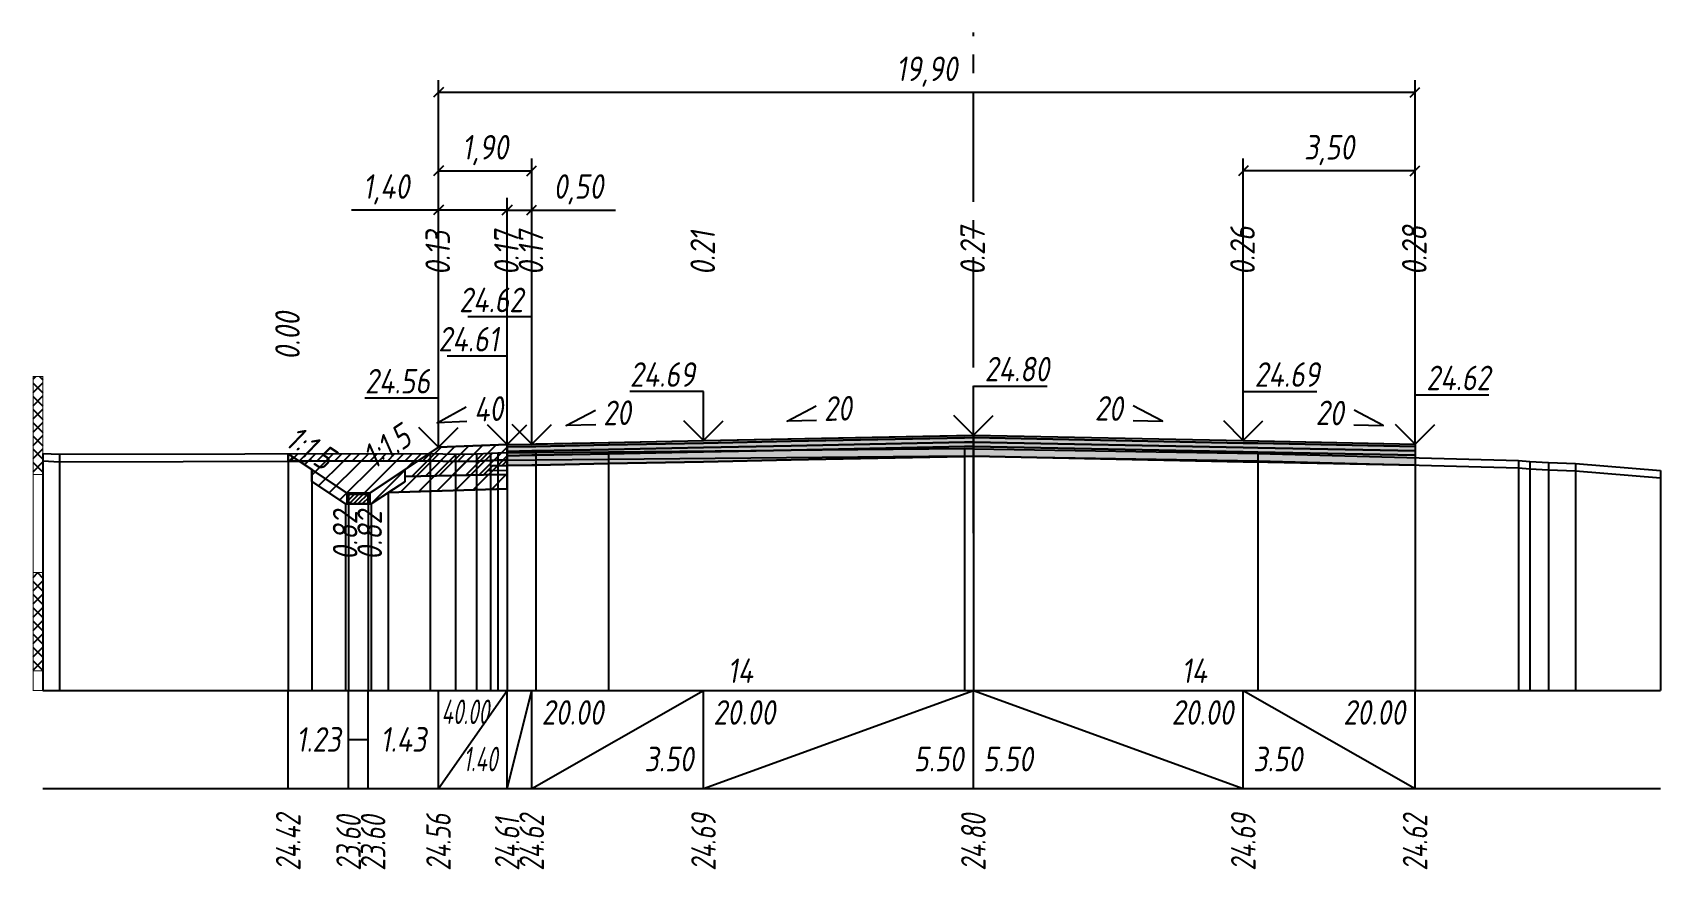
# Model space of a CAD drawing. Extents: x -717 to 1451, y -133302 to 233.
# Drawn here: x 78.9 to 244.8, y -107428.3 to -107343 of the extents above; entities that cross this region are included whole.
import ezdxf
from ezdxf.enums import TextEntityAlignment as Align

# ---------------------------------------------------------------- set-up
doc = ezdxf.new("R2010")
doc.units = 0
doc.linetypes.add('осевая2', pattern=[1.125, 0.75, -0.125, 0.125, -0.125])
for name, color, linetype in [('Код_514', 1, 'Continuous'), ('Контур_0', 7, 'Continuous'), ('Контур_2521', 7, 'Continuous'), ('Контур_2564', 7, 'Continuous'), ('Контур_2660', 7, 'Continuous'), ('Контур_2665', 7, 'Continuous'), ('Контур_400', 7, 'Continuous'), ('Контур_508', 7, 'Continuous'), ('Контур_512', 7, 'Continuous'), ('Контур_513', 7, 'Continuous'), ('Контур_818', 7, 'Continuous'), ('Красный поперечник', 1, 'Continuous'), ('Линейка абсолютных высот', 7, 'Continuous'), ('Объём_2501', 7, 'Continuous'), ('Объём_2564', 7, 'Continuous'), ('Объём_2650', 7, 'Continuous'), ('Объём_2660', 7, 'Continuous'), ('Объём_2661', 7, 'Continuous'), ('Объём_2662', 7, 'Continuous'), ('Объём_2663', 7, 'Continuous'), ('Объём_2664', 7, 'Continuous'), ('Объём_2665', 7, 'Continuous'), ('Объём_2666', 7, 'Continuous'), ('Объём_2667', 7, 'Continuous'), ('Объём_2668', 7, 'Continuous'), ('Объём_2669', 7, 'Continuous'), ('Объём_2675', 7, 'Continuous'), ('Ось', 1, 'осевая2'), ('Откосы', 7, 'Continuous'), ('Отметки покрытия', 7, 'Continuous'), ('Рабочие отметки', 7, 'Continuous'), ('Слои выравнивания', 7, 'Continuous'), ('Таблица', 7, 'Continuous'), ('Уклоны проезжей части', 7, 'Continuous'), ('Черный поперечник', 3, 'Continuous')]:
    doc.layers.add(name, color=color, linetype=linetype)
for name, color, linetype, true_color in [('Контур_2540', 2, 'Continuous', 0xffff00), ('Контур_2560', 2, 'Continuous', 0xffff00), ('Контур_2561', 7, 'Continuous', 0xff8040), ('Контур_2562', 3, 'Continuous', 0x00ff00), ('Контур_2563', 7, 'Continuous', 0xff8000), ('Контур_2570', 7, 'Continuous', 0x80ff00), ('Контур_2583', 3, 'Continuous', 0x00ff00), ('Контур_2584', 3, 'Continuous', 0x00ff00), ('Контур_2725', 7, 'Continuous', 0x323232), ('Контур_2736', 4, 'Continuous', 0x00ffff), ('Контур_2737', 4, 'Continuous', 0x00ffff), ('Контур_2738', 4, 'Continuous', 0x00ffff), ('Контур_2739', 4, 'Continuous', 0x00ffff), ('Контур_2741', 4, 'Continuous', 0x00ffff), ('Контур_2742', 4, 'Continuous', 0x00ffff), ('Контур_2743', 4, 'Continuous', 0x00ffff), ('Контур_2744', 7, 'Continuous', 0xa4ffff), ('Контур_2745', 7, 'Continuous', 0xa4ffff), ('Контур_2747', 4, 'Continuous', 0x00ffff), ('Контур_2748', 4, 'Continuous', 0x00ffff), ('Контур_2749', 4, 'Continuous', 0x00ffff), ('Контур_2750', 4, 'Continuous', 0x00ffff), ('Контур_2751', 4, 'Continuous', 0x00ffff), ('Контур_2752', 4, 'Continuous', 0x00ffff), ('Контур_2760', 7, 'Continuous', 0x323232), ('Контур_2761', 7, 'Continuous', 0x323232), ('Контур_2762', 7, 'Continuous', 0x323232), ('Контур_2763', 7, 'Continuous', 0x323232), ('Контур_402', 7, 'Continuous', 0xff6464), ('Контур_703', 4, 'Continuous', 0x00ffff), ('Контур_705', 4, 'Continuous', 0x00ffff), ('Контур_707', 4, 'Continuous', 0x00ffff), ('Контур_720', 131, 'Continuous', 0xaaffff), ('Объём_2520', 7, 'Continuous', 0x80ffff), ('Объём_2540', 2, 'Continuous', 0xffff00), ('Объём_2560', 2, 'Continuous', 0xffff00), ('Объём_2561', 7, 'Continuous', 0xff8040), ('Объём_2562', 3, 'Continuous', 0x00ff00), ('Объём_2563', 7, 'Continuous', 0xff8000), ('Объём_2570', 7, 'Continuous', 0x80ff00), ('Объём_2583', 3, 'Continuous', 0x00ff00), ('Объём_2584', 3, 'Continuous', 0x00ff00), ('Объём_2594', 3, 'Continuous', 0x00ff00), ('Объём_2598', 3, 'Continuous', 0x00ff00), ('Объём_2600', 7, 'Continuous', 0x808000), ('Объём_2620', 2, 'Continuous', 0xffff00)]:
    doc.layers.add(name, color=color, linetype=linetype, true_color=true_color)
doc.styles.get("Standard").update_dxf_attribs({"font": 'txt', "height": 2.5})
doc.styles.add('М', font='romand.shx', dxfattribs={"width": 0.8, "oblique": 10, "height": 2.5})
doc.dimstyles.new('ISO-25', dxfattribs={"dimtxt": 2.5, "dimasz": 2.5, "dimexe": 1.25, "dimexo": 0.625, "dimtad": 1, "dimtxsty": 'Standard', "dimcen": 2.5, "dimadec": 0, "dimazin": 0, "dimtfac": 1, "dimtmove": 0, "dimatfit": 3, "dimfxl": 1, "dimarcsym": 0})
pattern_1 = [(45.0000013, (0, 0), (-0.6735192404, 0.673519211), []), (135.0000003, (0, 0), (-0.673519222, -0.67351923), [])]

# ---------------------------------------------------------------- blocks, each defined once
blk = doc.blocks.new('_Oblique')
at = {"color": 0, "linetype": 'ByBlock', "lineweight": -2}
blk.add_line((-0.5, -0.5), (0.5, 0.5), dxfattribs=at)
blk = doc.blocks.new('*D2188')
at = {"color": 0, "lineweight": -2, "transparency": 16777216}
for p, q in [((120.31, -107361.06), (111.44, -107361.06)), ((120.31, -107384.67), (120.31, -107359.81)), ((127.31, -107361.06), (120.31, -107361.06)), ((127.31, -107384.39), (127.31, -107359.81))]:
    blk.add_line(p, q, dxfattribs=at)
at = {"layer": 'Defpoints', "color": 0, "transparency": 16777216}
for p in [(127.31, -107361.06), (120.31, -107385.29), (127.31, -107385.01)]:
    blk.add_point(p, dxfattribs=at)
at = {"color": 0, "lineweight": -2, "transparency": 16777216, "rotation": 180}
blk.add_blockref('_Oblique', (120.31, -107361.06), dxfattribs=at)
at = {"color": 0, "lineweight": -2, "transparency": 16777216}
blk.add_blockref('_Oblique', (127.31, -107361.06), dxfattribs=at)
at = {"color": 0, "transparency": 16777216, "insert": (114.98, -107358.95), "char_height": 2.5, "width": 8.75, "attachment_point": 5, "style": 'М'}
blk.add_mtext('1,40', dxfattribs=at)
blk = doc.blocks.new('*D2189')
at = {"color": 0, "lineweight": -2, "transparency": 16777216}
for p, q in [((127.31, -107384.39), (127.31, -107359.81)), ((127.31, -107361.06), (129.81, -107361.06)), ((129.81, -107384.34), (129.81, -107359.81)), ((129.81, -107361.06), (138.33, -107361.06))]:
    blk.add_line(p, q, dxfattribs=at)
at = {"layer": 'Defpoints', "color": 0, "transparency": 16777216}
for p in [(129.81, -107361.06), (127.31, -107385.01), (129.81, -107384.96)]:
    blk.add_point(p, dxfattribs=at)
at = {"color": 0, "lineweight": -2, "transparency": 16777216, "rotation": 180}
blk.add_blockref('_Oblique', (127.31, -107361.06), dxfattribs=at)
at = {"color": 0, "lineweight": -2, "transparency": 16777216}
blk.add_blockref('_Oblique', (129.81, -107361.06), dxfattribs=at)
at = {"color": 0, "transparency": 16777216, "insert": (134.57, -107358.95), "char_height": 2.5, "width": 9.1667, "attachment_point": 5, "style": 'М'}
blk.add_mtext('0,50', dxfattribs=at)
blk = doc.blocks.new('*D2190')
at = {"color": 0, "lineweight": -2, "transparency": 16777216}
for p, q in [((202.31, -107383.99), (202.31, -107355.81)), ((219.81, -107384.34), (219.81, -107355.81)), ((219.81, -107357.06), (202.31, -107357.06))]:
    blk.add_line(p, q, dxfattribs=at)
at = {"layer": 'Defpoints', "color": 0, "transparency": 16777216}
for p in [(202.31, -107357.06), (202.31, -107384.61), (219.81, -107384.96)]:
    blk.add_point(p, dxfattribs=at)
at = {"color": 0, "lineweight": -2, "transparency": 16777216, "rotation": 180}
blk.add_blockref('_Oblique', (202.31, -107357.06), dxfattribs=at)
at = {"color": 0, "lineweight": -2, "transparency": 16777216}
blk.add_blockref('_Oblique', (219.81, -107357.06), dxfattribs=at)
at = {"color": 0, "transparency": 16777216, "insert": (211.06, -107354.95), "char_height": 2.5, "width": 9.5833, "attachment_point": 5, "style": 'М'}
blk.add_mtext('3,50', dxfattribs=at)
blk = doc.blocks.new('*D2191')
at = {"color": 0, "lineweight": -2, "transparency": 16777216}
for p, q in [((120.31, -107384.67), (120.31, -107355.81)), ((129.81, -107384.34), (129.81, -107355.81)), ((120.31, -107357.06), (129.81, -107357.06))]:
    blk.add_line(p, q, dxfattribs=at)
at = {"layer": 'Defpoints', "color": 0, "transparency": 16777216}
for p in [(129.81, -107357.06), (120.31, -107385.29), (129.81, -107384.96)]:
    blk.add_point(p, dxfattribs=at)
at = {"color": 0, "lineweight": -2, "transparency": 16777216, "rotation": 180}
blk.add_blockref('_Oblique', (120.31, -107357.06), dxfattribs=at)
at = {"color": 0, "lineweight": -2, "transparency": 16777216}
blk.add_blockref('_Oblique', (129.81, -107357.06), dxfattribs=at)
at = {"color": 0, "transparency": 16777216, "insert": (125.06, -107354.95), "char_height": 2.5, "width": 8.75, "attachment_point": 5, "style": 'М'}
blk.add_mtext('1,90', dxfattribs=at)
blk = doc.blocks.new('*D2192')
at = {"color": 0, "lineweight": -2, "transparency": 16777216}
for p, q in [((120.31, -107384.67), (120.31, -107347.81)), ((219.81, -107384.34), (219.81, -107347.81)), ((120.31, -107349.06), (219.81, -107349.06))]:
    blk.add_line(p, q, dxfattribs=at)
at = {"layer": 'Defpoints', "color": 0, "transparency": 16777216}
for p in [(219.81, -107349.06), (120.31, -107385.29), (219.81, -107384.96)]:
    blk.add_point(p, dxfattribs=at)
at = {"color": 0, "lineweight": -2, "transparency": 16777216, "rotation": 180}
blk.add_blockref('_Oblique', (120.31, -107349.06), dxfattribs=at)
at = {"color": 0, "lineweight": -2, "transparency": 16777216}
blk.add_blockref('_Oblique', (219.81, -107349.06), dxfattribs=at)
at = {"color": 0, "transparency": 16777216, "insert": (170.06, -107346.95), "char_height": 2.5, "width": 11.25, "attachment_point": 5, "style": 'М'}
blk.add_mtext('19,90', dxfattribs=at)

msp = doc.modelspace()

# ---------------------------------------------------------------- hatches: boundary and pattern name
at = {"layer": 'Линейка абсолютных высот'}
h = msp.add_hatch(dxfattribs=at)
h.set_pattern_fill('ANSI37', scale=0.3, style=0)
h.set_pattern_definition(pattern_1)
h.paths.add_polyline_path([(80, -107388.003), (80, -107378.003), (79, -107378.003), (79, -107388.003)])
h = msp.add_hatch(dxfattribs=at)
h.set_pattern_fill('ANSI37', scale=0.3, style=0)
h.set_pattern_definition(pattern_1)
h.paths.add_polyline_path([(80, -107408.003), (80, -107398.003), (79, -107398.003), (79, -107408.003)])
at = {"layer": 'Объём_2563'}
h = msp.add_hatch(dxfattribs=at)
h.set_pattern_fill('ANSI31', color=256, scale=0.3)
h.paths.add_polyline_path([(120.308, -107385.228), (127.308, -107384.948), (127.308, -107387.098), (125.808, -107387.128), (124.889, -107388.046), (116.9, -107388.206), (116.9, -107387.5)])
at = {"layer": 'Объём_2570'}
h = msp.add_hatch(dxfattribs=at)
h.set_pattern_fill('ANSI31', color=256, scale=0.2)
h.paths.add_polyline_path([(127.308, -107386.515), (126.358, -107386.537), (125.596, -107386.587), (124.175, -107386.64), (122.041, -107386.685), (119.471, -107386.621), (105, -107386.65), (105, -107385.9), (119.471, -107385.871), (122.041, -107385.935), (124.175, -107385.89), (125.596, -107385.837), (126.358, -107385.787), (127.308, -107385.765)])
at = {"layer": 'Объём_2600'}
h = msp.add_hatch(dxfattribs=at)
h.set_pattern_fill('HONEY', color=5, scale=0.3)
h.paths.add_polyline_path([(105, -107386.65), (105, -107385.9), (106.122, -107386.648)])
h = msp.add_hatch(dxfattribs=at)
h.set_pattern_fill('ANSI31', color=6, scale=0.4)
h.paths.add_polyline_path([(127.308, -107389.473), (115.198, -107389.836), (113.452, -107391), (113.31, -107391), (113.31, -107389.893), (110.989, -107389.893), (110.989, -107391), (110.847, -107391), (107.4, -107388.702), (107.4, -107387.5), (106.122, -107386.648), (119.471, -107386.621), (122.041, -107386.685), (124.175, -107386.64), (125.596, -107386.587), (126.358, -107386.537), (127.308, -107386.532)])
at = {"layer": 'Объём_2620'}
h = msp.add_hatch(dxfattribs=at)
h.set_pattern_fill('ANSI31', color=2, scale=0.1)
h.paths.add_polyline_path([(110.989, -107389.893), (113.31, -107389.893), (113.31, -107391), (110.989, -107391)])
at = {"layer": 'Слои выравнивания'}
for color, points in [(2, [(127.308, -107384.948), (129.808, -107384.898), (130.22, -107384.89), (137.644, -107384.741), (147.308, -107384.548), (156.228, -107384.37), (173.905, -107384.016), (174.808, -107383.998), (174.808, -107384.248), (173.905, -107384.266), (156.228, -107384.62), (147.308, -107384.798), (137.644, -107384.991), (130.22, -107385.14), (129.808, -107385.148), (127.308, -107385.198)]), (3, [(127.308, -107385.198), (129.808, -107385.148), (130.22, -107385.14), (137.644, -107384.991), (147.308, -107384.798), (156.228, -107384.62), (173.905, -107384.266), (174.808, -107384.248), (174.808, -107384.698), (173.905, -107384.716), (156.228, -107385.07), (147.308, -107385.248), (137.644, -107385.441), (130.22, -107385.59), (129.808, -107385.598), (127.308, -107385.648)]), (2, [(174.808, -107383.998), (202.308, -107384.548), (203.804, -107384.578), (219.808, -107384.898), (219.808, -107385.148), (203.804, -107384.828), (202.308, -107384.798), (174.808, -107384.248)]), (3, [(174.808, -107384.248), (202.308, -107384.798), (203.804, -107384.828), (219.808, -107385.148), (219.808, -107385.598), (203.804, -107385.278), (202.308, -107385.248), (174.808, -107384.698)]), (4, [(127.308, -107385.648), (129.808, -107385.598), (130.22, -107385.59), (137.644, -107385.441), (147.308, -107385.248), (156.228, -107385.07), (173.905, -107384.716), (174.808, -107384.698), (174.808, -107385.148), (173.905, -107385.166), (156.228, -107385.52), (147.308, -107385.698), (137.644, -107385.891), (130.22, -107386.04), (129.808, -107386.048), (127.308, -107386.098)]), (5, [(127.308, -107386.098), (129.808, -107386.048), (130.22, -107386.04), (137.644, -107385.891), (147.308, -107385.698), (156.228, -107385.52), (173.905, -107385.166), (174.808, -107385.148), (174.808, -107386.148), (173.905, -107386.166), (156.228, -107386.52), (147.308, -107386.698), (137.644, -107386.891), (130.22, -107387.04), (129.808, -107387.048), (127.308, -107387.098)]), (4, [(174.808, -107384.698), (202.308, -107385.248), (203.804, -107385.278), (219.808, -107385.598), (219.808, -107386.048), (203.804, -107385.728), (202.308, -107385.698), (174.808, -107385.148)]), (5, [(174.808, -107385.148), (202.308, -107385.698), (203.804, -107385.728), (219.808, -107386.048), (219.808, -107387.048), (203.804, -107386.728), (202.308, -107386.698), (174.808, -107386.148)])]:
    msp.add_hatch(color=color, dxfattribs=at).paths.add_polyline_path(points)

# ---------------------------------------------------------------- linework, layer by layer
at = {"layer": 'Код_514'}
for p, q in [((105, -107420), (105, -107410)), ((111.15, -107420), (111.15, -107410)), ((113.15, -107420), (113.15, -107410)), ((120.308, -107420), (120.308, -107410)), ((120.308, -107420), (127.308, -107410)), ((127.308, -107420), (127.308, -107410)), ((127.308, -107420), (129.808, -107410)), ((129.808, -107420), (129.808, -107410)), ((129.808, -107420), (147.308, -107410)), ((147.308, -107420), (147.308, -107410)), ((147.308, -107420), (174.808, -107410)), ((174.808, -107420), (174.808, -107410)), ((174.808, -107410), (202.308, -107420)), ((202.308, -107420), (202.308, -107410)), ((202.308, -107410), (219.808, -107420)), ((219.808, -107420), (219.808, -107410)), ((111.15, -107415), (113.15, -107415))]:
    msp.add_line(p, q, dxfattribs=at)
at = {"layer": 'Контур_0', "flags": 128}
for points in [[(120.308, -107385.228), (120.308, -107385.228), (120.308, -107385.228), (120.308, -107385.228), (120.308, -107385.228), (120.308, -107385.228), (120.308, -107385.228), (120.308, -107385.228), (120.308, -107385.228), (120.308, -107385.228), (120.308, -107385.228), (120.308, -107385.228), (120.308, -107385.228), (120.308, -107385.228), (120.308, -107385.228), (113.15, -107390), (111.15, -107390), (105, -107385.9), (105, -107385.9), (105, -107385.9), (105, -107385.9), (105, -107385.9), (105, -107385.9), (105, -107385.9), (105, -107385.9), (105, -107385.9), (105, -107385.9), (105, -107385.9), (105, -107385.9), (105, -107385.9)], [(120.308, -107385.228), (120.308, -107385.228), (120.308, -107385.228), (120.308, -107385.228), (120.308, -107385.228), (120.308, -107385.228), (120.308, -107385.228), (120.308, -107385.228), (120.308, -107385.228), (120.308, -107385.228), (120.308, -107385.228), (120.308, -107385.228), (120.308, -107385.228), (120.308, -107385.228), (120.308, -107385.228), (113.15, -107390)], [(219.808, -107384.898), (219.808, -107388.948)], [(116.9, -107388.206), (124.889, -107388.046), (125.808, -107387.128), (127.308, -107387.098)], [(125.808, -107387.128), (127.308, -107387.098), (127.308, -107387.998), (124.889, -107388.046), (125.808, -107387.128), (125.808, -107387.128)]]:
    msp.add_lwpolyline(points, dxfattribs=at)
at = {"layer": 'Контур_2521', "color": 250, "flags": 128}
msp.add_lwpolyline([(125.349, -107387.587), (127.308, -107387.548)], dxfattribs=at)
at = {"layer": 'Контур_2540', "flags": 128}
msp.add_lwpolyline([(124.889, -107388.046), (127.308, -107387.998), (127.308, -107389.473), (115.198, -107389.836), (116.9, -107388.702), (116.9, -107388.206), (124.889, -107388.046), (124.889, -107388.046)], dxfattribs=at)
at = {"layer": 'Контур_2560', "flags": 128}
msp.add_lwpolyline([(120.308, -107385.228), (120.308, -107385.228), (120.308, -107385.228), (127.308, -107384.948)], dxfattribs=at)
at = {"layer": 'Контур_2561', "flags": 128}
msp.add_lwpolyline([(127.308, -107384.948), (127.308, -107384.948), (120.308, -107385.228), (120.308, -107385.228), (127.308, -107384.948)], dxfattribs=at)
at = {"layer": 'Контур_2562', "flags": 128}
msp.add_lwpolyline([(120.308, -107385.228), (120.308, -107385.228), (120.308, -107385.228), (120.308, -107385.228), (120.308, -107385.228)], dxfattribs=at)
at = {"layer": 'Контур_2563', "flags": 128}
msp.add_lwpolyline([(120.308, -107385.228), (127.308, -107384.948), (127.308, -107387.098), (125.808, -107387.128), (124.889, -107388.046), (116.9, -107388.206), (116.9, -107387.5), (120.308, -107385.228), (120.308, -107385.228)], dxfattribs=at)
at = {"layer": 'Контур_2564', "flags": 128}
msp.add_lwpolyline([(120.308, -107385.228), (127.308, -107384.948)], dxfattribs=at)
at = {"layer": 'Контур_2570', "flags": 128}
msp.add_lwpolyline([(80, -107386.625), (81.702, -107386.697), (119.471, -107386.621), (122.041, -107386.685), (124.175, -107386.64), (125.596, -107386.587), (126.358, -107386.537), (130.22, -107386.515), (137.644, -107386.441), (173.905, -107386.107), (174.808, -107386.122), (203.804, -107386.628), (230.333, -107387.326), (231.491, -107387.436), (233.411, -107387.544), (236.142, -107387.646), (244.808, -107388.358)], dxfattribs=at)
at = {"layer": 'Контур_2583', "flags": 128}
for points in [[(110.847, -107391), (111.15, -107391), (111.15, -107390), (107.4, -107387.5), (107.4, -107388.702), (110.847, -107391)], [(116.9, -107388.702), (116.9, -107387.5), (113.15, -107390), (113.15, -107391), (113.452, -107391), (116.9, -107388.702)]]:
    msp.add_lwpolyline(points, dxfattribs=at)
at = {"layer": 'Контур_2584', "flags": 128}
msp.add_lwpolyline([(113.15, -107391), (113.15, -107390), (111.15, -107390), (111.15, -107391), (113.15, -107391)], dxfattribs=at)
at = {"layer": 'Контур_2660', "flags": 128}
msp.add_lwpolyline([(115.198, -107389.836), (127.308, -107389.473)], dxfattribs=at)
at = {"layer": 'Контур_2665', "flags": 128}
msp.add_lwpolyline([(120.308, -107385.228), (120.308, -107385.228)], dxfattribs=at)
at = {"layer": 'Контур_2725', "flags": 128}
msp.add_lwpolyline([(127.308, -107387.098), (129.808, -107387.048), (130.22, -107387.04), (137.644, -107386.891), (147.308, -107386.698), (156.228, -107386.52), (173.905, -107386.166), (174.808, -107386.148), (202.308, -107386.698), (203.804, -107386.728), (219.808, -107387.048)], dxfattribs=at)
at = {"layer": 'Контур_2736', "flags": 128}
msp.add_lwpolyline([(120.308, -107385.228), (120.308, -107385.228)], dxfattribs=at)
at = {"layer": 'Контур_2737', "flags": 128}
msp.add_lwpolyline([(120.308, -107385.228), (120.308, -107385.228)], dxfattribs=at)
at = {"layer": 'Контур_2738', "flags": 128}
msp.add_lwpolyline([(120.308, -107385.228), (120.308, -107385.228)], dxfattribs=at)
at = {"layer": 'Контур_2739', "flags": 128}
msp.add_lwpolyline([(120.308, -107385.228), (120.308, -107385.228)], dxfattribs=at)
at = {"layer": 'Контур_2741', "flags": 128}
msp.add_lwpolyline([(105, -107385.9), (105, -107385.9)], dxfattribs=at)
at = {"layer": 'Контур_2742', "flags": 128}
msp.add_lwpolyline([(105, -107385.9), (105, -107385.9)], dxfattribs=at)
at = {"layer": 'Контур_2743', "flags": 128}
msp.add_lwpolyline([(105, -107385.9), (105, -107385.9)], dxfattribs=at)
at = {"layer": 'Контур_2744', "flags": 128}
msp.add_lwpolyline([(105, -107385.9), (105, -107385.9)], dxfattribs=at)
msp.add_lwpolyline([(105, -107385.9), (105, -107385.9)], dxfattribs=at)
msp.add_lwpolyline([(105, -107385.9), (105, -107385.9)], dxfattribs=at)
msp.add_lwpolyline([(105, -107385.9), (105, -107385.9)], dxfattribs=at)
msp.add_lwpolyline([(105, -107385.9), (105, -107385.9)], dxfattribs=at)
msp.add_lwpolyline([(105, -107385.9), (105, -107385.9)], dxfattribs=at)
at = {"layer": 'Контур_2745', "flags": 128}
msp.add_lwpolyline([(120.308, -107385.228), (120.308, -107385.228)], dxfattribs=at)
msp.add_lwpolyline([(120.308, -107385.228), (120.308, -107385.228)], dxfattribs=at)
msp.add_lwpolyline([(120.308, -107385.228), (120.308, -107385.228)], dxfattribs=at)
msp.add_lwpolyline([(120.308, -107385.228), (120.308, -107385.228)], dxfattribs=at)
msp.add_lwpolyline([(120.308, -107385.228), (120.308, -107385.228)], dxfattribs=at)
msp.add_lwpolyline([(120.308, -107385.228), (120.308, -107385.228)], dxfattribs=at)
at = {"layer": 'Контур_2747', "flags": 128}
msp.add_lwpolyline([(120.308, -107385.228), (120.308, -107385.228)], dxfattribs=at)
at = {"layer": 'Контур_2748', "flags": 128}
msp.add_lwpolyline([(120.308, -107385.228), (120.308, -107385.228)], dxfattribs=at)
at = {"layer": 'Контур_2749', "flags": 128}
msp.add_lwpolyline([(120.308, -107385.228), (120.308, -107385.228)], dxfattribs=at)
at = {"layer": 'Контур_2750', "flags": 128}
msp.add_lwpolyline([(105, -107385.9), (105, -107385.9)], dxfattribs=at)
at = {"layer": 'Контур_2751', "flags": 128}
msp.add_lwpolyline([(105, -107385.9), (105, -107385.9)], dxfattribs=at)
at = {"layer": 'Контур_2752', "flags": 128}
msp.add_lwpolyline([(105, -107385.9), (105, -107385.9)], dxfattribs=at)
at = {"layer": 'Контур_2760', "flags": 128}
msp.add_lwpolyline([(127.308, -107384.948), (129.808, -107384.898), (130.22, -107384.89), (137.644, -107384.741), (147.308, -107384.548), (156.228, -107384.37), (173.905, -107384.016), (174.808, -107383.998), (202.308, -107384.548), (203.804, -107384.578), (219.808, -107384.898)], dxfattribs=at)
at = {"layer": 'Контур_2761', "flags": 128}
msp.add_lwpolyline([(127.308, -107385.198), (129.808, -107385.148), (130.22, -107385.14), (137.644, -107384.991), (147.308, -107384.798), (156.228, -107384.62), (173.905, -107384.266), (174.808, -107384.248), (202.308, -107384.798), (203.804, -107384.828), (219.808, -107385.148)], dxfattribs=at)
at = {"layer": 'Контур_2762', "flags": 128}
msp.add_lwpolyline([(127.308, -107385.648), (129.808, -107385.598), (130.22, -107385.59), (137.644, -107385.441), (147.308, -107385.248), (156.228, -107385.07), (173.905, -107384.716), (174.808, -107384.698), (202.308, -107385.248), (203.804, -107385.278), (219.808, -107385.598)], dxfattribs=at)
at = {"layer": 'Контур_2763', "flags": 128}
msp.add_lwpolyline([(127.308, -107386.098), (129.808, -107386.048), (130.22, -107386.04), (137.644, -107385.891), (147.308, -107385.698), (156.228, -107385.52), (173.905, -107385.166), (174.808, -107385.148), (202.308, -107385.698), (203.804, -107385.728), (219.808, -107386.048)], dxfattribs=at)
at = {"layer": 'Контур_400', "flags": 128}
for points in [[(127.308, -107384.948), (129.808, -107384.898), (129.808, -107384.898), (129.808, -107384.898), (129.808, -107384.898), (129.808, -107384.898), (129.808, -107384.898), (147.308, -107384.548), (174.808, -107383.998)], [(174.808, -107383.998), (202.308, -107384.548), (219.808, -107384.898)]]:
    msp.add_lwpolyline(points, dxfattribs=at)
at = {"layer": 'Контур_402', "flags": 128}
msp.add_lwpolyline([(115.198, -107389.836), (127.308, -107389.473), (127.308, -107387.098), (174.808, -107386.148), (219.808, -107387.048)], dxfattribs=at)
at = {"layer": 'Контур_508', "flags": 128}
msp.add_lwpolyline([(105, -107385.9), (107.4, -107387.5), (107.4, -107388.702), (110.847, -107391), (111.15, -107391), (113.15, -107391), (113.452, -107391), (115.198, -107389.836), (127.308, -107389.473), (127.308, -107387.098), (174.808, -107386.148), (219.808, -107387.048)], dxfattribs=at)
at = {"layer": 'Контур_512', "flags": 128}
msp.add_lwpolyline([(105, -107385.9), (107.4, -107387.5), (107.4, -107388.702), (110.847, -107391), (111.15, -107391), (113.15, -107391), (113.452, -107391), (115.198, -107389.836), (127.308, -107389.473)], dxfattribs=at)
at = {"layer": 'Контур_513', "flags": 128}
msp.add_lwpolyline([(105, -107385.9), (107.4, -107387.5), (107.4, -107388.702), (110.847, -107391), (111.15, -107391), (113.15, -107391), (113.452, -107391), (115.198, -107389.836), (127.308, -107389.473), (127.308, -107387.098), (174.808, -107386.148), (219.808, -107387.048)], dxfattribs=at)
at = {"layer": 'Контур_703', "flags": 128}
for points in [[(120.308, -107385.228), (113.15, -107390)], [(120.308, -107385.228), (120.308, -107385.228)]]:
    msp.add_lwpolyline(points, dxfattribs=at)
at = {"layer": 'Контур_705', "flags": 128}
msp.add_lwpolyline([(120.308, -107385.228), (120.308, -107385.228)], dxfattribs=at)
at = {"layer": 'Контур_707', "flags": 128}
msp.add_lwpolyline([(111.15, -107390), (105, -107385.9)], dxfattribs=at)
at = {"layer": 'Контур_720', "flags": 128}
msp.add_lwpolyline([(113.15, -107390), (111.15, -107390)], dxfattribs=at)
at = {"layer": 'Контур_818', "flags": 128}
msp.add_lwpolyline([(105, -107386.65), (119.471, -107386.621), (122.041, -107386.685), (124.175, -107386.64), (125.596, -107386.587), (126.358, -107386.537), (130.22, -107386.515), (137.644, -107386.441), (173.905, -107386.107), (174.808, -107386.122), (203.804, -107386.628), (219.808, -107387.049)], dxfattribs=at)
at = {"layer": 'Красный поперечник'}
for p, q in [((129.808, -107384.898), (147.308, -107384.548)), ((147.308, -107384.548), (174.808, -107383.998)), ((174.808, -107383.998), (202.308, -107384.548)), ((202.308, -107384.548), (219.808, -107384.898)), ((105, -107385.9), (105, -107410)), ((105, -107385.9), (111.15, -107390)), ((113.15, -107390), (120.308, -107385.228)), ((120.308, -107385.228), (127.308, -107384.948)), ((127.308, -107384.948), (129.808, -107384.898)), ((107.4, -107387.5), (107.4, -107410)), ((107.4, -107388.702), (107.4, -107410)), ((127.308, -107389.473), (127.308, -107410)), ((110.847, -107391), (110.847, -107410)), ((111.15, -107390), (113.15, -107390)), ((111.15, -107391), (111.15, -107410)), ((113.15, -107391), (113.15, -107410)), ((113.452, -107391), (113.452, -107410)), ((115.198, -107389.836), (115.198, -107410))]:
    msp.add_line(p, q, dxfattribs=at)
at = {"layer": 'Линейка абсолютных высот', "color": 7, "const_width": 0.1, "flags": 128}
for points in [[(80, -107388.003), (80, -107378.003), (79, -107378.003), (79, -107388.003), (80, -107388.003)], [(80, -107398.003), (80, -107388.003), (79, -107388.003), (79, -107398.003), (80, -107398.003)], [(80, -107408.003), (80, -107398.003), (79, -107398.003), (79, -107408.003), (80, -107408.003)], [(80, -107410), (80, -107408.003), (79, -107408.003), (79, -107410), (80, -107410)]]:
    msp.add_lwpolyline(points, dxfattribs=at)
at = {"layer": 'Объём_2501', "flags": 128}
for points in [[(127.308, -107384.948), (129.808, -107384.898), (129.808, -107384.898), (129.808, -107384.898), (129.808, -107384.898), (129.808, -107384.898), (129.808, -107384.898), (147.308, -107384.548), (174.808, -107383.998)], [(174.808, -107383.998), (202.308, -107384.548), (219.808, -107384.898)]]:
    msp.add_lwpolyline(points, dxfattribs=at)
at = {"layer": 'Объём_2520', "color": 250, "flags": 128}
msp.add_lwpolyline([(125.808, -107387.128), (127.308, -107387.098), (127.308, -107387.998), (124.889, -107388.046), (125.808, -107387.128), (125.808, -107387.128)], dxfattribs=at)
at = {"layer": 'Объём_2540', "flags": 128}
msp.add_lwpolyline([(124.889, -107388.046), (127.308, -107387.998), (127.308, -107389.473), (115.198, -107389.836), (116.9, -107388.702), (116.9, -107388.206), (124.889, -107388.046), (124.889, -107388.046)], dxfattribs=at)
at = {"layer": 'Объём_2560', "flags": 128}
msp.add_lwpolyline([(120.308, -107385.228), (120.308, -107385.228), (120.308, -107385.228), (127.308, -107384.948)], dxfattribs=at)
at = {"layer": 'Объём_2561', "flags": 128}
msp.add_lwpolyline([(127.308, -107384.948), (127.308, -107384.948), (120.308, -107385.228), (120.308, -107385.228), (127.308, -107384.948)], dxfattribs=at)
at = {"layer": 'Объём_2562', "flags": 128}
msp.add_lwpolyline([(120.308, -107385.228), (120.308, -107385.228), (120.308, -107385.228), (120.308, -107385.228), (120.308, -107385.228)], dxfattribs=at)
at = {"layer": 'Объём_2563', "color": 250, "flags": 128}
msp.add_lwpolyline([(120.308, -107385.228), (127.308, -107384.948), (127.308, -107387.098), (125.808, -107387.128), (124.889, -107388.046), (116.9, -107388.206), (116.9, -107387.5), (120.308, -107385.228), (120.308, -107385.228)], dxfattribs=at)
at = {"layer": 'Объём_2564', "flags": 128}
msp.add_lwpolyline([(120.308, -107385.228), (127.308, -107384.948)], dxfattribs=at)
at = {"layer": 'Объём_2570', "flags": 128}
msp.add_lwpolyline([(127.308, -107386.515), (127.308, -107386.515), (126.358, -107386.537), (125.596, -107386.587), (124.175, -107386.64), (122.041, -107386.685), (119.471, -107386.621), (105, -107386.65), (105, -107385.9), (119.471, -107385.871), (122.041, -107385.935), (124.175, -107385.89), (125.596, -107385.837), (126.358, -107385.787), (127.308, -107385.765), (127.308, -107385.765), (127.308, -107385.765), (127.308, -107386.515), (127.308, -107386.515), (127.308, -107386.515)], dxfattribs=at)
at = {"layer": 'Объём_2583', "flags": 128}
for points in [[(110.847, -107391), (111.15, -107391), (111.15, -107390), (107.4, -107387.5), (107.4, -107388.702), (110.847, -107391)], [(116.9, -107388.702), (116.9, -107387.5), (113.15, -107390), (113.15, -107391), (113.452, -107391), (116.9, -107388.702)]]:
    msp.add_lwpolyline(points, dxfattribs=at)
at = {"layer": 'Объём_2584', "flags": 128}
msp.add_lwpolyline([(113.15, -107391), (113.15, -107390), (111.15, -107390), (111.15, -107391), (113.15, -107391)], dxfattribs=at)
at = {"layer": 'Объём_2594', "flags": 128}
for points in [[(111.15, -107390), (107.4, -107387.5)], [(116.9, -107387.5), (113.15, -107390)]]:
    msp.add_lwpolyline(points, dxfattribs=at)
at = {"layer": 'Объём_2598', "flags": 128}
msp.add_lwpolyline([(113.15, -107390), (111.15, -107390)], dxfattribs=at)
at = {"layer": 'Объём_2600', "color": 5, "flags": 128}
msp.add_lwpolyline([(105, -107386.65), (105, -107385.9), (106.122, -107386.648), (105, -107386.65), (105, -107386.65)], dxfattribs=at)
at = {"layer": 'Объём_2620', "flags": 128}
msp.add_lwpolyline([(110.989, -107389.893), (113.31, -107389.893), (113.31, -107391), (110.989, -107391), (110.989, -107389.893), (110.989, -107389.893)], dxfattribs=at)
at = {"layer": 'Объём_2650', "color": 6, "flags": 128}
msp.add_lwpolyline([(127.308, -107389.473), (115.198, -107389.836), (113.452, -107391), (113.31, -107391), (113.31, -107389.893), (110.989, -107389.893), (110.989, -107391), (110.847, -107391), (107.4, -107388.702), (107.4, -107387.5), (106.122, -107386.648), (119.471, -107386.621), (122.041, -107386.685), (124.175, -107386.64), (125.596, -107386.587), (126.358, -107386.537), (127.308, -107386.532), (127.308, -107389.473), (127.308, -107389.473)], dxfattribs=at)
at = {"layer": 'Объём_2660', "flags": 128}
msp.add_lwpolyline([(115.198, -107389.836), (127.308, -107389.473)], dxfattribs=at)
at = {"layer": 'Объём_2661', "flags": 128}
msp.add_lwpolyline([(120.308, -107385.228), (113.31, -107389.893)], dxfattribs=at)
at = {"layer": 'Объём_2662', "flags": 128}
msp.add_lwpolyline([(110.989, -107389.893), (105, -107385.9)], dxfattribs=at)
at = {"layer": 'Объём_2663', "flags": 128}
for points in [[(111.15, -107390), (110.989, -107389.893)], [(113.31, -107389.893), (113.15, -107390)]]:
    msp.add_lwpolyline(points, dxfattribs=at)
at = {"layer": 'Объём_2664', "flags": 128}
msp.add_lwpolyline([(113.15, -107390), (111.15, -107390)], dxfattribs=at)
at = {"layer": 'Объём_2665', "flags": 128}
msp.add_lwpolyline([(120.308, -107385.228), (120.308, -107385.228)], dxfattribs=at)
at = {"layer": 'Объём_2666', "flags": 128}
msp.add_lwpolyline([(120.308, -107385.228), (120.308, -107385.228)], dxfattribs=at)
at = {"layer": 'Объём_2667', "flags": 128}
for points in [[(105, -107385.9), (105, -107385.9)], [(120.308, -107385.228), (120.308, -107385.228)]]:
    msp.add_lwpolyline(points, dxfattribs=at)
at = {"layer": 'Объём_2668', "flags": 128}
for points in [[(105, -107385.9), (105, -107385.9)], [(120.308, -107385.228), (120.308, -107385.228)]]:
    msp.add_lwpolyline(points, dxfattribs=at)
at = {"layer": 'Объём_2669', "flags": 128}
for points in [[(105, -107385.9), (105, -107385.9)], [(120.308, -107385.228), (120.308, -107385.228)]]:
    msp.add_lwpolyline(points, dxfattribs=at)
at = {"layer": 'Объём_2675', "flags": 128}
for points in [[(105, -107385.9), (105, -107385.9)], [(105, -107385.9), (105, -107385.9)], [(105, -107385.9), (105, -107385.9)], [(105, -107385.9), (105, -107385.9)], [(105, -107385.9), (105, -107385.9)], [(105, -107385.9), (105, -107385.9)], [(120.308, -107385.228), (120.308, -107385.228)], [(120.308, -107385.228), (120.308, -107385.228)], [(120.308, -107385.228), (120.308, -107385.228)], [(120.308, -107385.228), (120.308, -107385.228)], [(120.308, -107385.228), (120.308, -107385.228)], [(120.308, -107385.228), (120.308, -107385.228)]]:
    msp.add_lwpolyline(points, dxfattribs=at)
at = {"layer": 'Ось', "ltscale": 15}
msp.add_line((174.808, -107393.971), (174.808, -107342.969), dxfattribs=at)
at = {"layer": 'Откосы', "color": 1, "flags": 128}
for points in [[(123.188, -107382.612), (120.19, -107382.732), (123.128, -107381.113)], [(158.832, -107382.506), (155.832, -107382.566), (158.802, -107381.007)], [(191.071, -107382.506), (194.07, -107382.566), (191.101, -107381.007)], [(136.332, -107382.956), (133.332, -107383.016), (136.302, -107381.457)], [(213.571, -107382.956), (216.57, -107383.016), (213.601, -107381.457)]]:
    msp.add_lwpolyline(points, dxfattribs=at)
at = {"layer": 'Отметки покрытия', "color": 1}
for p, q in [((129.808, -107371.948), (123.308, -107371.948)), ((129.808, -107384.898), (129.808, -107371.948)), ((127.308, -107375.948), (121.208, -107375.948)), ((127.308, -107384.948), (127.308, -107375.948)), ((147.308, -107379.548), (139.808, -107379.548)), ((147.308, -107384.548), (147.308, -107379.548)), ((174.808, -107383.998), (174.808, -107378.998)), ((174.808, -107378.998), (182.308, -107378.998)), ((202.308, -107384.548), (202.308, -107379.548)), ((202.308, -107379.548), (209.808, -107379.548)), ((120.308, -107380.228), (112.808, -107380.228)), ((120.308, -107385.228), (120.308, -107380.228)), ((219.808, -107384.898), (219.808, -107379.898)), ((219.808, -107379.898), (227.308, -107379.898)), ((129.808, -107384.898), (127.808, -107382.898)), ((129.808, -107384.898), (131.808, -107382.898)), ((147.308, -107384.548), (145.308, -107382.548)), ((147.308, -107384.548), (149.308, -107382.548)), ((174.808, -107383.998), (172.808, -107381.998)), ((174.808, -107383.998), (176.808, -107381.998)), ((202.308, -107384.548), (200.308, -107382.548)), ((202.308, -107384.548), (204.308, -107382.548)), ((219.808, -107384.898), (217.808, -107382.898)), ((219.808, -107384.898), (221.808, -107382.898)), ((120.308, -107385.228), (118.308, -107383.228)), ((120.308, -107385.228), (122.308, -107383.228)), ((127.308, -107384.948), (125.308, -107382.948)), ((127.308, -107384.948), (129.308, -107382.948))]:
    msp.add_line(p, q, dxfattribs=at)
at = {"layer": 'Слои выравнивания'}
for p, q in [((174.808, -107383.998), (174.808, -107410)), ((127.308, -107384.948), (127.308, -107410)), ((219.808, -107384.898), (219.808, -107410))]:
    msp.add_line(p, q, dxfattribs=at)
at = {"layer": 'Слои выравнивания', "color": 2, "flags": 128}
for points in [[(127.308, -107384.948), (129.808, -107384.898), (130.22, -107384.89), (137.644, -107384.741), (147.308, -107384.548), (156.228, -107384.37), (173.905, -107384.016), (174.808, -107383.998), (174.808, -107384.248), (173.905, -107384.266), (156.228, -107384.62), (147.308, -107384.798), (137.644, -107384.991), (130.22, -107385.14), (129.808, -107385.148), (127.308, -107385.198)], [(174.808, -107383.998), (202.308, -107384.548), (203.804, -107384.578), (219.808, -107384.898), (219.808, -107385.148), (203.804, -107384.828), (202.308, -107384.798), (174.808, -107384.248)]]:
    msp.add_lwpolyline(points, close=True, dxfattribs=at)
at = {"layer": 'Слои выравнивания', "color": 3, "flags": 128}
for points in [[(127.308, -107385.198), (129.808, -107385.148), (130.22, -107385.14), (137.644, -107384.991), (147.308, -107384.798), (156.228, -107384.62), (173.905, -107384.266), (174.808, -107384.248), (174.808, -107384.698), (173.905, -107384.716), (156.228, -107385.07), (147.308, -107385.248), (137.644, -107385.441), (130.22, -107385.59), (129.808, -107385.598), (127.308, -107385.648)], [(174.808, -107384.248), (202.308, -107384.798), (203.804, -107384.828), (219.808, -107385.148), (219.808, -107385.598), (203.804, -107385.278), (202.308, -107385.248), (174.808, -107384.698)]]:
    msp.add_lwpolyline(points, close=True, dxfattribs=at)
at = {"layer": 'Слои выравнивания', "color": 4, "flags": 128}
for points in [[(127.308, -107385.648), (129.808, -107385.598), (130.22, -107385.59), (137.644, -107385.441), (147.308, -107385.248), (156.228, -107385.07), (173.905, -107384.716), (174.808, -107384.698), (174.808, -107385.148), (173.905, -107385.166), (156.228, -107385.52), (147.308, -107385.698), (137.644, -107385.891), (130.22, -107386.04), (129.808, -107386.048), (127.308, -107386.098)], [(174.808, -107384.698), (202.308, -107385.248), (203.804, -107385.278), (219.808, -107385.598), (219.808, -107386.048), (203.804, -107385.728), (202.308, -107385.698), (174.808, -107385.148)]]:
    msp.add_lwpolyline(points, close=True, dxfattribs=at)
at = {"layer": 'Слои выравнивания', "color": 5, "flags": 128}
for points in [[(127.308, -107386.098), (129.808, -107386.048), (130.22, -107386.04), (137.644, -107385.891), (147.308, -107385.698), (156.228, -107385.52), (173.905, -107385.166), (174.808, -107385.148), (174.808, -107386.148), (173.905, -107386.166), (156.228, -107386.52), (147.308, -107386.698), (137.644, -107386.891), (130.22, -107387.04), (129.808, -107387.048), (127.308, -107387.098)], [(174.808, -107385.148), (202.308, -107385.698), (203.804, -107385.728), (219.808, -107386.048), (219.808, -107387.048), (203.804, -107386.728), (202.308, -107386.698), (174.808, -107386.148)]]:
    msp.add_lwpolyline(points, close=True, dxfattribs=at)
at = {"layer": 'Таблица'}
for p, q in [((80, -107410), (244.808, -107410)), ((80, -107420), (244.808, -107420))]:
    msp.add_line(p, q, dxfattribs=at)
at = {"layer": 'Черный поперечник', "color": 7}
for p, q in [((80, -107385.875), (80, -107410)), ((81.702, -107385.947), (81.702, -107410)), ((119.471, -107385.871), (119.471, -107410)), ((122.041, -107385.935), (122.041, -107410)), ((124.175, -107385.89), (124.175, -107410)), ((125.596, -107385.837), (125.596, -107410)), ((126.358, -107385.787), (126.358, -107410)), ((130.22, -107385.765), (130.22, -107410)), ((137.644, -107385.691), (137.644, -107410)), ((173.905, -107385.357), (173.905, -107410)), ((174.808, -107385.372), (174.808, -107410)), ((203.804, -107385.878), (203.804, -107410)), ((230.333, -107386.576), (230.333, -107410)), ((231.491, -107386.686), (231.491, -107410)), ((233.411, -107386.794), (233.411, -107410)), ((236.142, -107386.896), (236.142, -107410)), ((244.808, -107387.608), (244.808, -107410))]:
    msp.add_line(p, q, dxfattribs=at)
at = {"layer": 'Черный поперечник', "flags": 128}
msp.add_lwpolyline([(80, -107385.875), (81.702, -107385.947), (119.471, -107385.871), (122.041, -107385.935), (124.175, -107385.89), (125.596, -107385.837), (126.358, -107385.787), (130.22, -107385.765), (137.644, -107385.691), (173.905, -107385.357), (174.808, -107385.372), (203.804, -107385.878), (230.333, -107386.576), (231.491, -107386.686), (233.411, -107386.794), (236.142, -107386.896), (244.808, -107387.608)], dxfattribs=at)

# ---------------------------------------------------------------- texts
at = {"layer": 'Код_514', "style": 'М', "oblique": 10}
for s, width, p in [('40.00', 0.6, (120.602, -107410.936)), ('20.00', 0.8, (130.808, -107411)), ('20.00', 0.8, (148.308, -107411))]:
    msp.add_text(s, height=2.5, dxfattribs=dict(at, width=width)).set_placement(p, align=Align.TOP_LEFT)
at = {"layer": 'Код_514', "style": 'М', "oblique": 10, "width": 0.8}
for p in [(201.308, -107411), (218.808, -107411)]:
    msp.add_text('20.00', height=2.5, dxfattribs=at).set_placement(p, align=Align.TOP_RIGHT)
for s, p in [('1.23', (108.075, -107415)), ('1.43', (116.729, -107415))]:
    msp.add_text(s, height=2.5, dxfattribs=at).set_placement(p, align=Align.MIDDLE_CENTER)
at = {"layer": 'Код_514', "style": 'М', "oblique": 10}
for s, width, p in [('1.40', 0.6, (126.308, -107419)), ('3.50', 0.8, (146.308, -107419)), ('5.50', 0.8, (173.808, -107419))]:
    msp.add_text(s, height=2.5, dxfattribs=dict(at, width=width)).set_placement(p, align=Align.BOTTOM_RIGHT)
at = {"layer": 'Код_514', "style": 'М', "oblique": 10, "width": 0.8}
for s, p in [('5.50', (175.808, -107419)), ('3.50', (203.308, -107419))]:
    msp.add_text(s, height=2.5, dxfattribs=at).set_placement(p, align=Align.BOTTOM_LEFT)
at = {"layer": 'Код_514', "style": 'М', "oblique": 10, "width": 0.7}
for s, p in [('24.42', (105, -107428.382)), ('23.60', (111.15, -107428.382)), ('23.60', (113.65, -107428.382)), ('24.56', (120.308, -107428.382)), ('24.62', (129.808, -107428.382)), ('24.69', (147.308, -107428.382)), ('24.80', (174.808, -107428.382)), ('24.69', (202.308, -107428.382)), ('24.62', (219.808, -107428.382)), ('24.61', (127.308, -107428.382))]:
    msp.add_text(s, height=2.5, rotation=90, dxfattribs=at).set_placement(p, align=Align.MIDDLE_LEFT)
at = {"layer": 'Отметки покрытия', "color": 1, "style": 'М', "oblique": 10, "width": 0.8}
for s, p in [('24.62', (128.949, -107372.217)), ('24.61', (126.449, -107376.217)), ('24.56', (119.449, -107380.497)), ('24.69', (146.449, -107379.817))]:
    msp.add_text(s, height=2.5, dxfattribs=at).set_placement(p, align=Align.BOTTOM_RIGHT)
for s, p in [('24.80', (175.949, -107379.267)), ('24.69', (203.449, -107379.817)), ('24.62', (220.949, -107380.167))]:
    msp.add_text(s, height=2.5, dxfattribs=at).set_placement(p, align=Align.BOTTOM_LEFT)
at = {"layer": 'Рабочие отметки', "color": 1, "style": 'М', "oblique": 10, "width": 0.8}
for s, p in [('0.13', (120.23, -107367.698)), ('0.17', (127.23, -107367.698)), ('0.17', (129.73, -107367.698)), ('0.27', (174.73, -107367.698)), ('0.26', (202.23, -107367.698)), ('0.28', (219.73, -107367.698)), ('0.21', (147.23, -107367.698)), ('0.00', (104.922, -107376.331))]:
    msp.add_text(s, height=2.5, rotation=90, dxfattribs=at).set_placement(p, align=Align.MIDDLE_LEFT)
for p in [(110.797, -107391.68), (113.297, -107391.68)]:
    msp.add_text('0.82', height=2.5, rotation=90, dxfattribs=at).set_placement(p, align=Align.MIDDLE_RIGHT)
at = {"layer": 'Слои выравнивания', "style": 'М', "oblique": 10, "width": 0.8}
for p in [(151.058, -107410), (197.308, -107410)]:
    msp.add_text('14', height=2.5, dxfattribs=at).set_placement(p, align=Align.BOTTOM_CENTER)
at = {"layer": 'Уклоны проезжей части', "color": 1, "style": 'М', "oblique": 10, "width": 0.8}
for s, rotation, p in [('40', 2.29061, (125.492, -107383.328)), ('20', 1.14576, (138.538, -107383.723)), ('20', 1.14576, (161.038, -107383.273)), ('20', 358.85423, (188.578, -107383.273)), ('20', 358.85423, (211.078, -107383.723)), ('1:1.5', 33.69007, (116.174, -107386.782)), ('1:1.5', 326.30994, (106.162, -107386.959))]:
    msp.add_text(s, height=2.5, rotation=rotation, dxfattribs=at).set_placement(p, align=Align.BOTTOM_CENTER)

# ---------------------------------------------------------------- dimensions: what is measured, and where the dimension line sits
at = {"color": 5}
for base, p1, p2, picture, middle in [((219.808, -107349.06), (120.308, -107385.29), (219.808, -107384.96), '*D2192', (170.058, -107346.947)), ((129.808, -107357.06), (120.308, -107385.29), (129.808, -107384.96), '*D2191', (125.058, -107354.947)), ((129.808, -107361.06), (127.308, -107385.01), (129.808, -107384.96), '*D2189', (134.569, -107358.947))]:
    dim = msp.add_linear_dim(base=base, p1=p1, p2=p2, angle=180, dimstyle='ISO-25', override={"dimasz": 1, "dimlfac": 0.2, "dimzin": 0, "dimtxsty": 'М', "dimblk1": 'Oblique', "dimblk2": 'Oblique', "dimsah": 1}, dxfattribs=at)
    dim.commit()
    dim.dimension.update_dxf_attribs({"geometry": picture, "text_midpoint": middle})
dim = msp.add_linear_dim(base=(202.308, -107357.06), p1=(219.808, -107384.96), p2=(202.308, -107384.61), dimstyle='ISO-25', override={"dimasz": 1, "dimlfac": 0.2, "dimzin": 0, "dimtxsty": 'М', "dimblk1": 'Oblique', "dimblk2": 'Oblique', "dimsah": 1}, dxfattribs=at)
dim.commit()
dim.dimension.update_dxf_attribs({"geometry": '*D2190', "text_midpoint": (211.058, -107354.947)})
dim = msp.add_linear_dim(base=(127.308, -107361.06), p1=(120.308, -107385.29), p2=(127.308, -107385.01), angle=180, dimstyle='ISO-25', override={"dimasz": 1, "dimlfac": 0.2, "dimzin": 0, "dimtxsty": 'М', "dimblk1": 'Oblique', "dimblk2": 'Oblique', "dimsah": 1}, dxfattribs=at)
dim.commit()
dim.dimension.update_dxf_attribs({"geometry": '*D2188', "text_midpoint": (114.977, -107361.06), "dimtype": 160})

doc.saveas('drawing.dxf')
